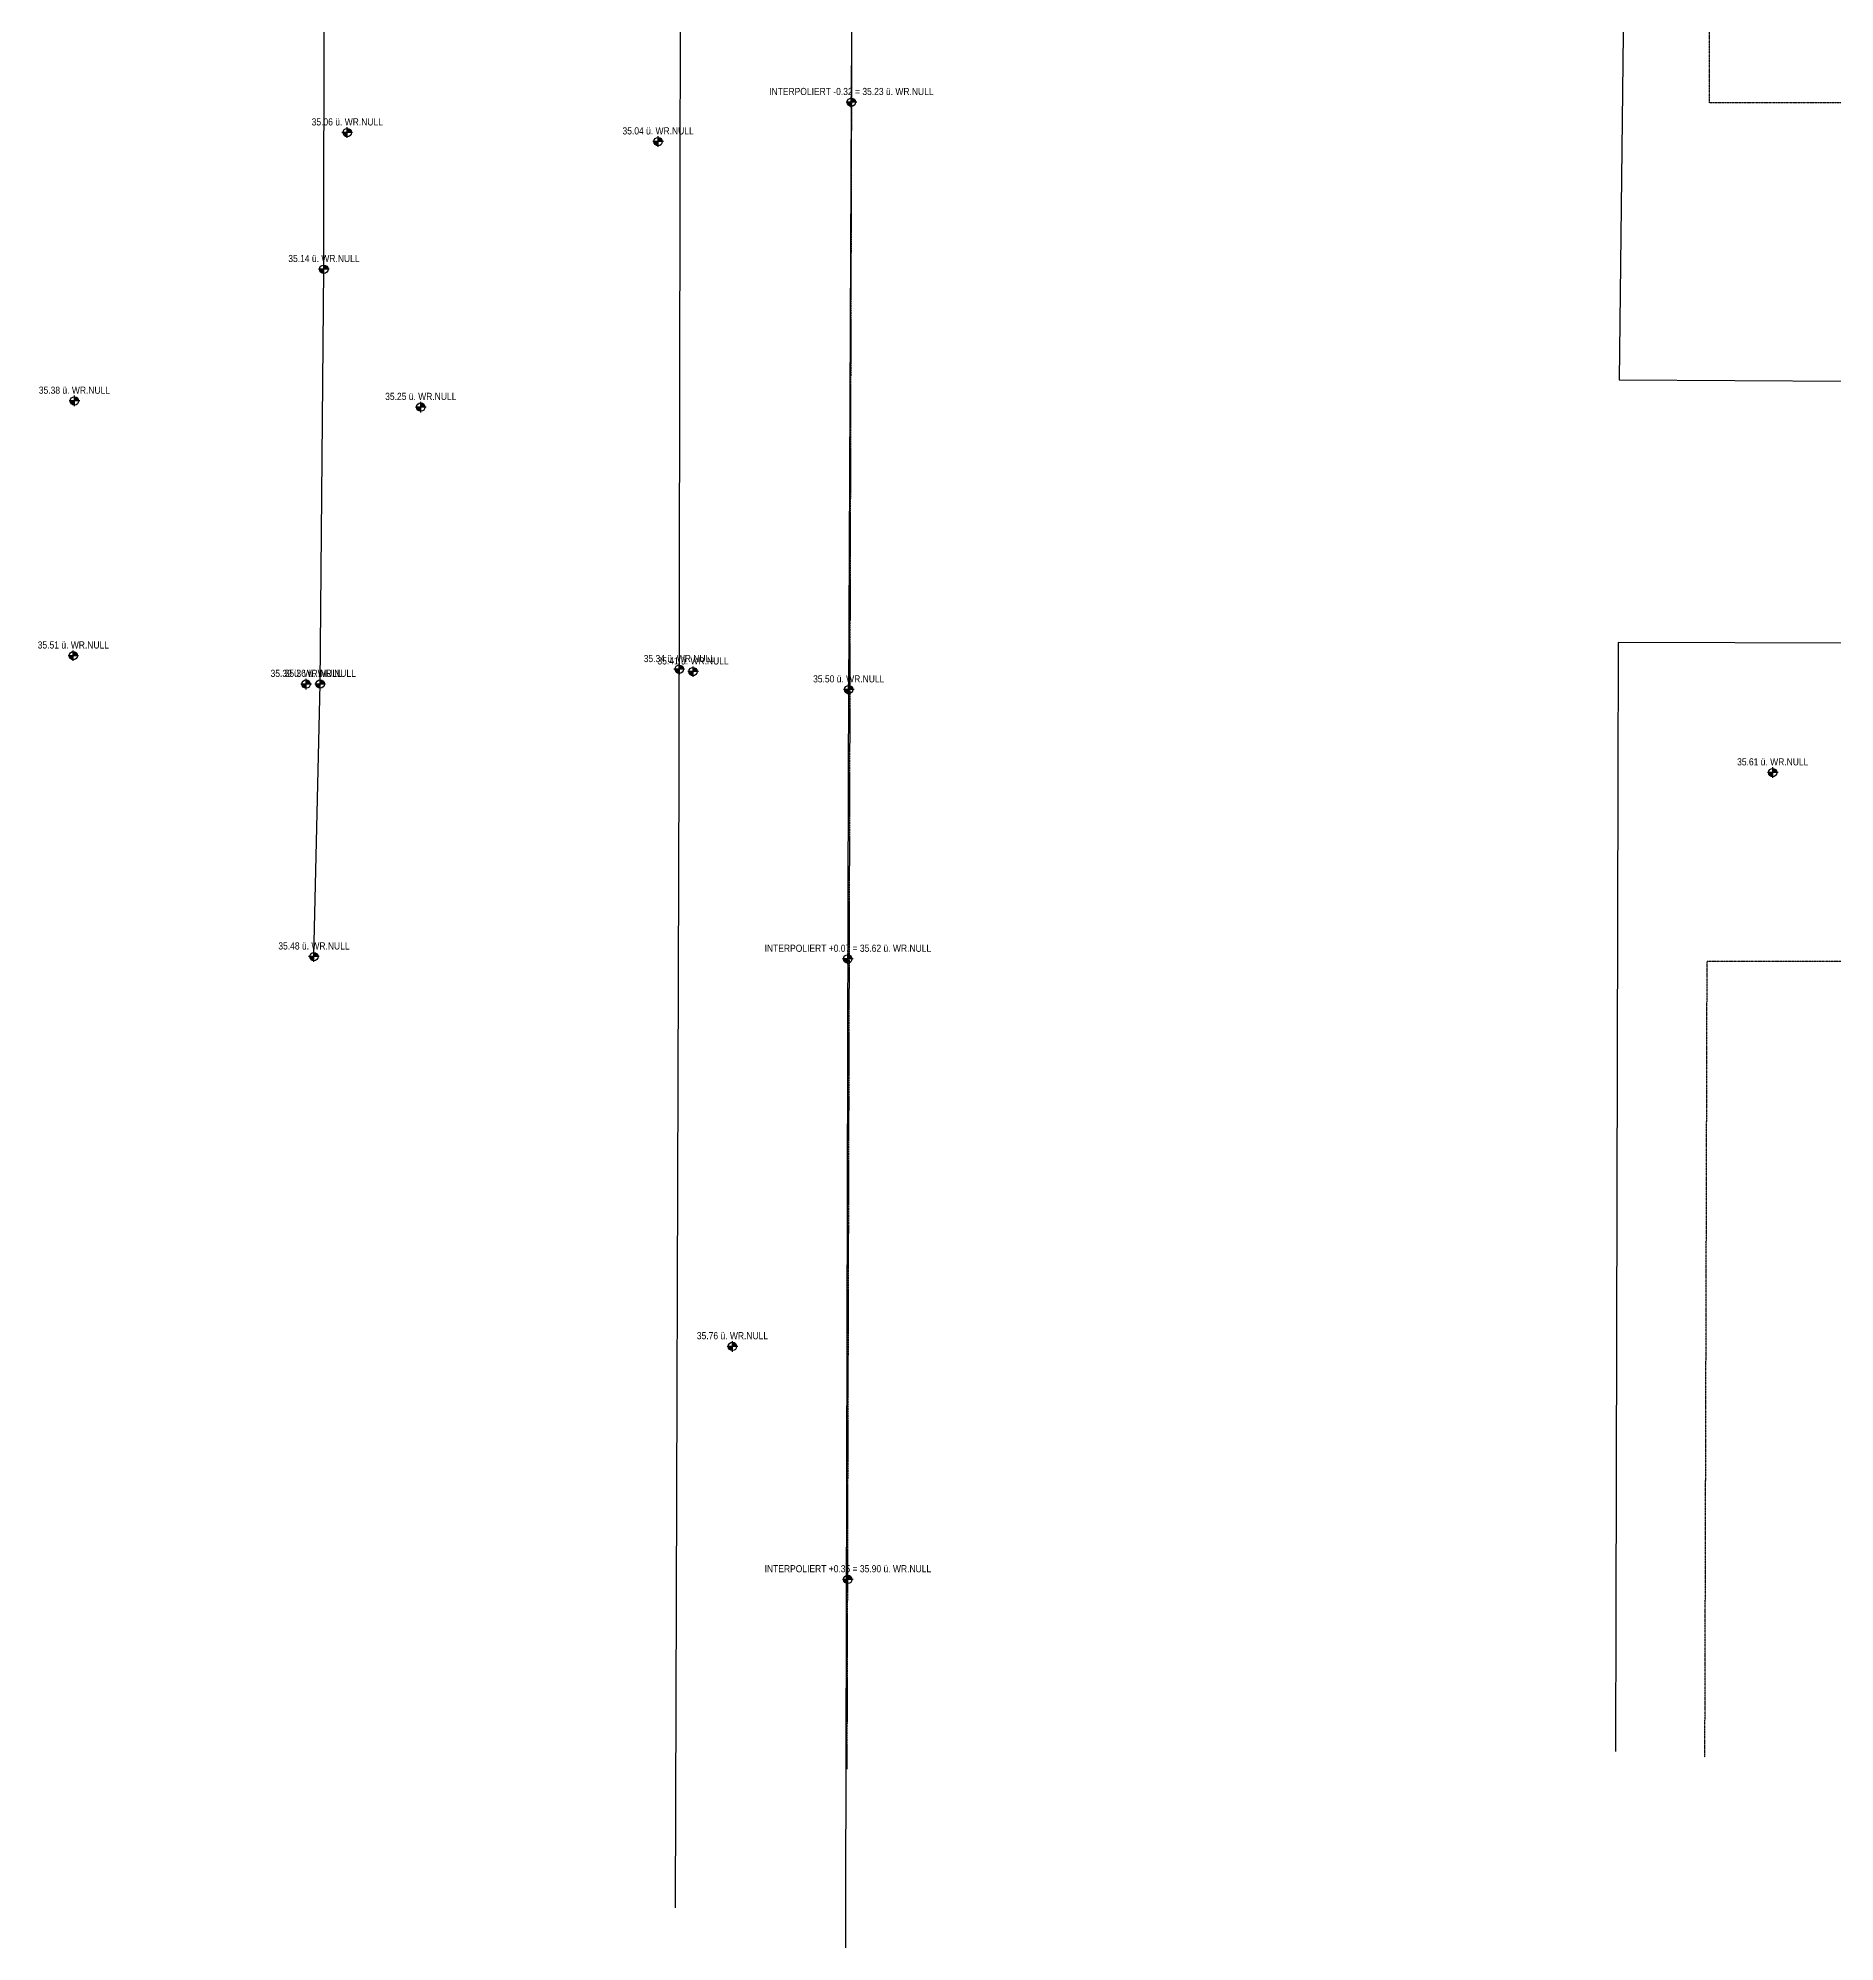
# Model space of a CAD drawing. Header units: millimetres. Extents: x -5498 to 144064, y 340 to 109563.
# Drawn here: x -4098 to 21033, y 21451 to 48069 of the extents above; entities that cross this region are included whole.
import ezdxf
from ezdxf.enums import TextEntityAlignment as Align

# ---------------------------------------------------------------- set-up
doc = ezdxf.new("R2010")
doc.units = ezdxf.units.MM
doc.linetypes.add('HIDDEN2', pattern=[0.1875, 0.125, -0.0625])
doc.linetypes.add('STRICHLINIE', pattern=[0.75, 0.5, -0.25])
for name, color, linetype in [('00_HLP-G00-LEG-M0', 6, 'Continuous'), ('01-BFL-G00-LEG-M0', 251, 'Continuous'), ('01-SYM-G00-Leg-M0', 251, 'Continuous'), ('01-TXT---------M0', 251, 'Continuous'), ('02-TWB-G00-LEG-M0', 251, 'Continuous'), ('09-SYM-G00-LEG-GEHSTEIG', 8, 'Continuous')]:
    doc.layers.add(name, color=color, linetype=linetype)
doc.styles.add('ARIAL', font='arial.ttf', dxfattribs={"width": 0.85})

# ---------------------------------------------------------------- blocks, each defined once
blk = doc.blocks.new('01-HK1')
for p, q in [((-0.001, -0.074), (-0.001, 0.074)), ((0.074, 0), (-0.075, 0))]:
    blk.add_line(p, q)
blk.add_circle((-0.001, 0), 0.0586)
for points in [[(-0.001, 0.059), (0.041, 0.041), (-0.001, 0)], [(-0.001, 0), (0.058, 0), (0.041, 0.041)], [(-0.059, 0), (-0.042, -0.041), (-0.001, 0)], [(-0.042, -0.041), (-0.001, -0.059), (-0.001, 0)]]:
    blk.add_solid(points)
at = {"layer": '01-TXT---------M0', "color": 8, "style": 'ARIAL', "width": 0.85}
blk.add_attdef('HEIGHT', text='', height=0.1, dxfattribs=at).set_placement((0, 0.2), align=Align.TOP_CENTER)

msp = doc.modelspace()

# ---------------------------------------------------------------- linework, layer by layer
at = {"layer": '01-BFL-G00-LEG-M0', "linetype": 'HIDDEN2', "ltscale": 3}
msp.add_lwpolyline([(7435, 105054), (7396, 74772), (7395, 74642), (7303, 56561), (7214, 23866)], dxfattribs=at)
at = {"layer": '01-BFL-G00-LEG-M0', "linetype": 'STRICHLINIE'}
msp.add_lwpolyline([(49417, 47161), (19277, 47161), (19303, 56514), (19330, 61746), (49471, 61820), (49417, 56595), (49417, 47161)], close=True, dxfattribs=at)
msp.add_lwpolyline([(19214, 24036), (19245, 35161), (49417, 35161), (49417, 26387), (49325, 14524)], dxfattribs=at)
at = {"layer": '02-TWB-G00-LEG-M0'}
msp.add_lwpolyline([(7149, 340), (7235, 37822), (7319, 56522), (18168, 56595), (18015, 43292), (22867, 43263), (22943, 47179), (34306, 47162), (34306, 47162), (34291, 35446), (22858, 35484), (22901, 39603), (18002, 39617), (17965, 24115)], dxfattribs=at)
at = {"layer": '09-SYM-G00-LEG-GEHSTEIG'}
for points in [[(4817, 21929), (4869, 37829), (4900, 56604), (4916, 74630), (4944, 89724)], [(-239, 35227), (-151, 39038), (-100, 44837), (-85, 56456), (-36, 74352), (-46, 88899)]]:
    msp.add_lwpolyline(points, dxfattribs=at)

# ---------------------------------------------------------------- block references
at = {"layer": '00_HLP-G00-LEG-M0', "xscale": 999.9999999999995, "yscale": 999.9999999999995, "zscale": 999.9999999999995, "rotation": 4.12714685051e-05}
for p, values in [((7277, 47172), {'HEIGHT': 'INTERPOLIERT -0.32 = 35.23 ü. WR.NULL'}), ((7228, 35194), {'HEIGHT': 'INTERPOLIERT +0.07 = 35.62 ü. WR.NULL'}), ((7228, 26519), {'HEIGHT': 'INTERPOLIERT +0.35 = 35.90 ü. WR.NULL'})]:
    msp.add_blockref('01-HK1', p, dxfattribs=at).add_auto_attribs(values)
at = {"layer": '01-SYM-G00-Leg-M0', "xscale": 999.9999999999995, "yscale": 999.9999999999995, "zscale": 999.9999999999995, "rotation": 4.12714685051e-05}
for p, values in [((227, 46747), {'HEIGHT': '35.06 ü. WR.NULL'}), ((4574, 46621), {'HEIGHT': '35.04 ü. WR.NULL'}), ((-100, 44837), {'HEIGHT': '35.14 ü. WR.NULL'}), ((-3589, 42996), {'HEIGHT': '35.38 ü. WR.NULL'}), ((1255, 42909), {'HEIGHT': '35.25 ü. WR.NULL'}), ((-3604, 39434), {'HEIGHT': '35.51 ü. WR.NULL'}), ((4871, 39244), {'HEIGHT': '35.34 ü. WR.NULL'}), ((5063, 39211), {'HEIGHT': '35.41 ü. WR.NULL'}), ((-348, 39037), {'HEIGHT': '35.39 ü. WR.NULL'}), ((-151, 39038), {'HEIGHT': '35.36 ü. WR.NULL'}), ((7240, 38960), {'HEIGHT': '35.50 ü. WR.NULL'}), ((20163, 37800), {'HEIGHT': '35.61 ü. WR.NULL'}), ((-239, 35226), {'HEIGHT': '35.48 ü. WR.NULL'}), ((5614, 29777), {'HEIGHT': '35.76 ü. WR.NULL'})]:
    msp.add_blockref('01-HK1', p, dxfattribs=at).add_auto_attribs(values)

doc.saveas('drawing.dxf')
